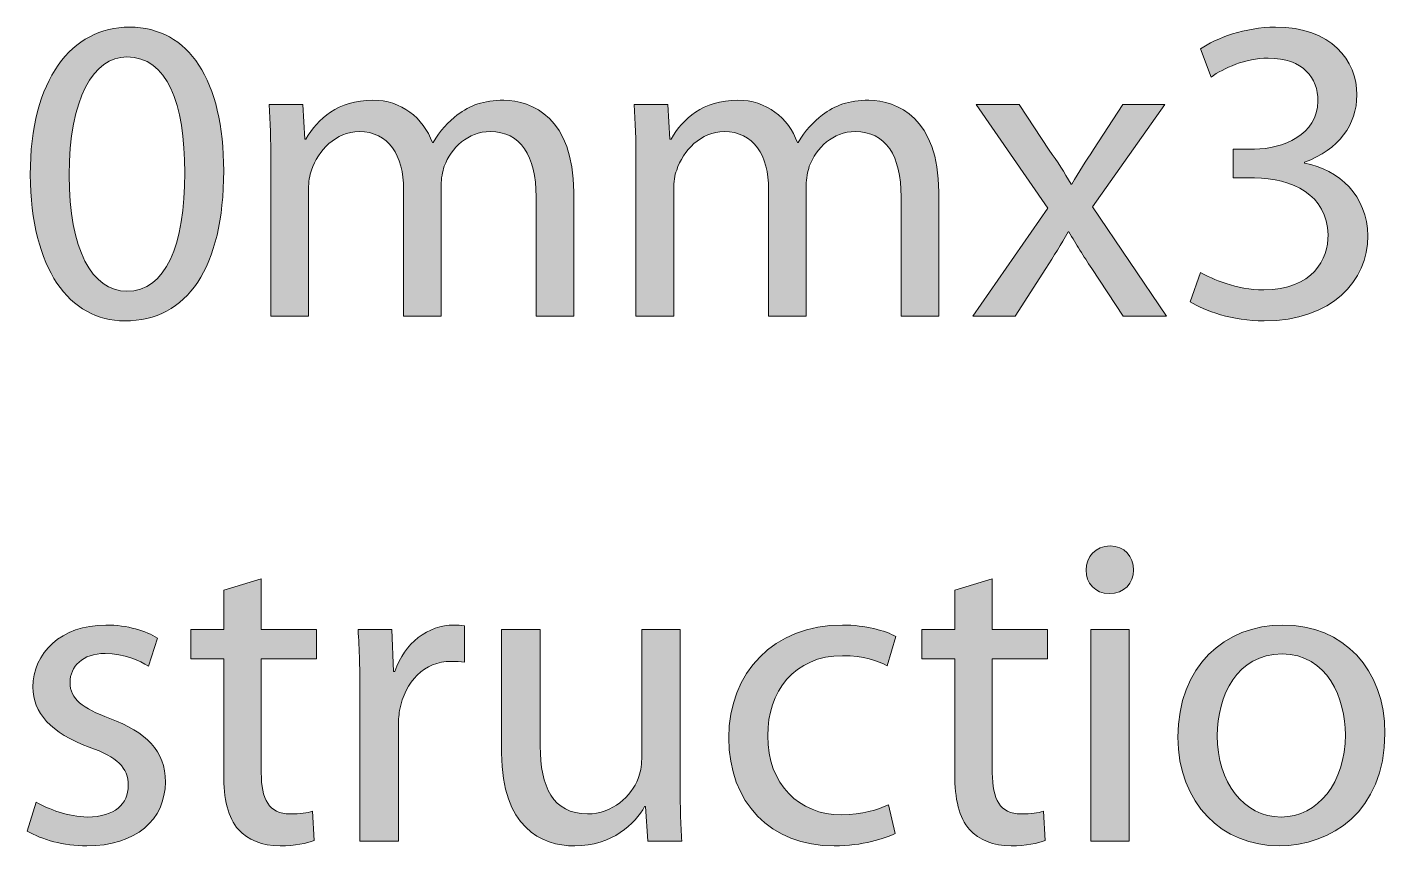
# Model space of a CAD drawing. Header units: inches. Extents: x 108 to 408, y -440 to -140.
# Drawn here: x 232.25 to 243.19, y -157.73 to -151.13 of the extents above; entities that cross this region are included whole.
import ezdxf

# ---------------------------------------------------------------- set-up
doc = ezdxf.new("R2010")
doc.units = ezdxf.units.IN
doc.header["$MEASUREMENT"] = 0
doc.layers.add('Layer 1', color=7, linetype='Continuous')

# ---------------------------------------------------------------- blocks, each defined once
blk = doc.blocks.new('block 15')
at = {"layer": 'Layer 1'}
h = blk.add_hatch(color=250, dxfattribs=at)
h.dxf.hatch_style = 2
edge = h.paths.add_edge_path()
edge.add_spline(control_points=[(233.833, -152.288), (233.833, -153.067), (233.54, -153.497), (233.036, -153.497), (232.588, -153.497), (232.281, -153.078), (232.274, -152.319), (232.274, -151.547), (232.609, -151.128), (233.075, -151.128), (233.554, -151.128), (233.833, -151.558), (233.833, -152.288)], knot_values=[0, 0, 0, 0, 1, 1, 1, 2, 2, 2, 3, 3, 3, 4, 4, 4, 4], degree=3, periodic=1)
edge = h.paths.add_edge_path()
edge.add_spline(control_points=[(232.588, -152.323), (232.588, -152.919), (232.771, -153.258), (233.053, -153.258), (233.367, -153.258), (233.519, -152.887), (233.519, -152.302), (233.519, -151.738), (233.378, -151.368), (233.053, -151.368), (232.785, -151.368), (232.588, -151.699), (232.588, -152.323)], knot_values=[0, 0, 0, 0, 1, 1, 1, 2, 2, 2, 3, 3, 3, 4, 4, 4, 4], degree=3, periodic=1)
h = blk.add_hatch(color=250, dxfattribs=at)
h.dxf.hatch_style = 2
edge = h.paths.add_edge_path()
edge.add_spline(control_points=[(241.707, -153.106), (241.796, -153.159), (241.997, -153.247), (242.215, -153.247), (242.61, -153.247), (242.737, -152.996), (242.734, -152.802), (242.73, -152.482), (242.441, -152.344), (242.141, -152.344), (242.141, -152.344), (241.969, -152.344), (241.969, -152.344), (241.969, -152.344), (241.969, -152.111), (241.969, -152.111), (241.969, -152.111), (242.141, -152.111), (242.141, -152.111), (242.367, -152.111), (242.652, -151.995), (242.652, -151.724), (242.652, -151.54), (242.536, -151.378), (242.251, -151.378), (242.067, -151.378), (241.891, -151.459), (241.792, -151.53), (241.792, -151.53), (241.707, -151.304), (241.707, -151.304), (241.831, -151.216), (242.064, -151.128), (242.311, -151.128), (242.762, -151.128), (242.966, -151.396), (242.966, -151.674), (242.966, -151.914), (242.822, -152.115), (242.543, -152.218), (242.543, -152.218), (242.543, -152.224), (242.543, -152.224), (242.825, -152.277), (243.051, -152.489), (243.054, -152.81), (243.054, -153.176), (242.765, -153.497), (242.219, -153.497), (241.961, -153.497), (241.736, -153.416), (241.623, -153.342), (241.623, -153.342), (241.707, -153.106), (241.707, -153.106)], knot_values=[0, 0, 0, 0, 1, 1, 1, 2, 2, 2, 3, 3, 3, 4, 4, 4, 5, 5, 5, 6, 6, 6, 7, 7, 7, 8, 8, 8, 9, 9, 9, 10, 10, 10, 11, 11, 11, 12, 12, 12, 13, 13, 13, 14, 14, 14, 15, 15, 15, 16, 16, 16, 17, 17, 17, 18, 18, 18, 18], degree=3, periodic=1)
h = blk.add_hatch(color=250, dxfattribs=at)
h.dxf.hatch_style = 2
edge = h.paths.add_edge_path()
edge.add_spline(control_points=[(234.214, -152.214), (234.214, -152.034), (234.207, -151.893), (234.2, -151.752), (234.2, -151.752), (234.472, -151.752), (234.472, -151.752), (234.472, -151.752), (234.486, -152.03), (234.486, -152.03), (234.486, -152.03), (234.496, -152.03), (234.496, -152.03), (234.592, -151.868), (234.75, -151.717), (235.036, -151.717), (235.265, -151.717), (235.441, -151.858), (235.515, -152.059), (235.515, -152.059), (235.522, -152.059), (235.522, -152.059), (235.575, -151.96), (235.646, -151.89), (235.716, -151.836), (235.819, -151.759), (235.928, -151.717), (236.09, -151.717), (236.319, -151.717), (236.654, -151.865), (236.654, -152.457), (236.654, -152.457), (236.654, -153.458), (236.654, -153.458), (236.654, -153.458), (236.351, -153.458), (236.351, -153.458), (236.351, -153.458), (236.351, -152.496), (236.351, -152.496), (236.351, -152.164), (236.228, -151.97), (235.981, -151.97), (235.801, -151.97), (235.667, -152.101), (235.611, -152.249), (235.596, -152.295), (235.586, -152.348), (235.586, -152.404), (235.586, -152.404), (235.586, -153.458), (235.586, -153.458), (235.586, -153.458), (235.283, -153.458), (235.283, -153.458), (235.283, -153.458), (235.283, -152.436), (235.283, -152.436), (235.283, -152.164), (235.163, -151.97), (234.926, -151.97), (234.736, -151.97), (234.592, -152.126), (234.542, -152.281), (234.525, -152.323), (234.517, -152.379), (234.517, -152.432), (234.517, -152.432), (234.517, -153.458), (234.517, -153.458), (234.517, -153.458), (234.214, -153.458), (234.214, -153.458), (234.214, -153.458), (234.214, -152.214), (234.214, -152.214)], knot_values=[0, 0, 0, 0, 1, 1, 1, 2, 2, 2, 3, 3, 3, 4, 4, 4, 5, 5, 5, 6, 6, 6, 7, 7, 7, 8, 8, 8, 9, 9, 9, 10, 10, 10, 11, 11, 11, 12, 12, 12, 13, 13, 13, 14, 14, 14, 15, 15, 15, 16, 16, 16, 17, 17, 17, 18, 18, 18, 19, 19, 19, 20, 20, 20, 21, 21, 21, 22, 22, 22, 23, 23, 23, 24, 24, 24, 25, 25, 25, 25], degree=3, periodic=1)
h = blk.add_hatch(color=250, dxfattribs=at)
h.dxf.hatch_style = 2
edge = h.paths.add_edge_path()
edge.add_spline(control_points=[(237.156, -152.214), (237.156, -152.034), (237.15, -151.893), (237.142, -151.752), (237.142, -151.752), (237.414, -151.752), (237.414, -151.752), (237.414, -151.752), (237.428, -152.03), (237.428, -152.03), (237.428, -152.03), (237.439, -152.03), (237.439, -152.03), (237.534, -151.868), (237.692, -151.717), (237.978, -151.717), (238.207, -151.717), (238.384, -151.858), (238.458, -152.059), (238.458, -152.059), (238.464, -152.059), (238.464, -152.059), (238.518, -151.96), (238.588, -151.89), (238.658, -151.836), (238.761, -151.759), (238.87, -151.717), (239.032, -151.717), (239.261, -151.717), (239.596, -151.865), (239.596, -152.457), (239.596, -152.457), (239.596, -153.458), (239.596, -153.458), (239.596, -153.458), (239.293, -153.458), (239.293, -153.458), (239.293, -153.458), (239.293, -152.496), (239.293, -152.496), (239.293, -152.164), (239.17, -151.97), (238.923, -151.97), (238.743, -151.97), (238.609, -152.101), (238.553, -152.249), (238.539, -152.295), (238.528, -152.348), (238.528, -152.404), (238.528, -152.404), (238.528, -153.458), (238.528, -153.458), (238.528, -153.458), (238.225, -153.458), (238.225, -153.458), (238.225, -153.458), (238.225, -152.436), (238.225, -152.436), (238.225, -152.164), (238.105, -151.97), (237.868, -151.97), (237.678, -151.97), (237.534, -152.126), (237.484, -152.281), (237.467, -152.323), (237.46, -152.379), (237.46, -152.432), (237.46, -152.432), (237.46, -153.458), (237.46, -153.458), (237.46, -153.458), (237.156, -153.458), (237.156, -153.458), (237.156, -153.458), (237.156, -152.214), (237.156, -152.214)], knot_values=[0, 0, 0, 0, 1, 1, 1, 2, 2, 2, 3, 3, 3, 4, 4, 4, 5, 5, 5, 6, 6, 6, 7, 7, 7, 8, 8, 8, 9, 9, 9, 10, 10, 10, 11, 11, 11, 12, 12, 12, 13, 13, 13, 14, 14, 14, 15, 15, 15, 16, 16, 16, 17, 17, 17, 18, 18, 18, 19, 19, 19, 20, 20, 20, 21, 21, 21, 22, 22, 22, 23, 23, 23, 24, 24, 24, 25, 25, 25, 25], degree=3, periodic=1)
h = blk.add_hatch(color=250, dxfattribs=at)
h.dxf.hatch_style = 2
edge = h.paths.add_edge_path()
edge.add_spline(control_points=[(240.244, -151.752), (240.244, -151.752), (240.487, -152.119), (240.487, -152.119), (240.554, -152.214), (240.607, -152.298), (240.663, -152.394), (240.663, -152.394), (240.67, -152.394), (240.67, -152.394), (240.727, -152.295), (240.783, -152.207), (240.843, -152.115), (240.843, -152.115), (241.079, -151.752), (241.079, -151.752), (241.079, -151.752), (241.418, -151.752), (241.418, -151.752), (241.418, -151.752), (240.836, -152.577), (240.836, -152.577), (240.836, -152.577), (241.432, -153.458), (241.432, -153.458), (241.432, -153.458), (241.082, -153.458), (241.082, -153.458), (241.082, -153.458), (240.829, -153.074), (240.829, -153.074), (240.762, -152.975), (240.705, -152.88), (240.645, -152.778), (240.645, -152.778), (240.638, -152.778), (240.638, -152.778), (240.582, -152.88), (240.525, -152.972), (240.459, -153.074), (240.459, -153.074), (240.212, -153.458), (240.212, -153.458), (240.212, -153.458), (239.87, -153.458), (239.87, -153.458), (239.87, -153.458), (240.476, -152.588), (240.476, -152.588), (240.476, -152.588), (239.898, -151.752), (239.898, -151.752), (239.898, -151.752), (240.244, -151.752), (240.244, -151.752)], knot_values=[0, 0, 0, 0, 1, 1, 1, 2, 2, 2, 3, 3, 3, 4, 4, 4, 5, 5, 5, 6, 6, 6, 7, 7, 7, 8, 8, 8, 9, 9, 9, 10, 10, 10, 11, 11, 11, 12, 12, 12, 13, 13, 13, 14, 14, 14, 15, 15, 15, 16, 16, 16, 17, 17, 17, 18, 18, 18, 18], degree=3, periodic=1)
h = blk.add_hatch(color=250, dxfattribs=at)
h.dxf.hatch_style = 2
edge = h.paths.add_edge_path()
edge.add_spline(control_points=[(241.167, -155.506), (241.167, -155.612), (241.093, -155.696), (240.97, -155.696), (240.857, -155.696), (240.783, -155.612), (240.783, -155.506), (240.783, -155.4), (240.861, -155.312), (240.977, -155.312), (241.09, -155.312), (241.167, -155.396), (241.167, -155.506)], knot_values=[0, 0, 0, 0, 1, 1, 1, 2, 2, 2, 3, 3, 3, 4, 4, 4, 4], degree=3, periodic=1)
h.paths.add_polyline_path([(240.822, -157.692), (240.822, -155.985), (241.132, -155.985), (241.132, -157.692)])
h = blk.add_hatch(color=250, dxfattribs=at)
h.dxf.hatch_style = 2
edge = h.paths.add_edge_path()
edge.add_spline(control_points=[(234.136, -155.576), (234.136, -155.576), (234.136, -155.985), (234.136, -155.985), (234.136, -155.985), (234.58, -155.985), (234.58, -155.985), (234.58, -155.985), (234.58, -156.221), (234.58, -156.221), (234.58, -156.221), (234.136, -156.221), (234.136, -156.221), (234.136, -156.221), (234.136, -157.142), (234.136, -157.142), (234.136, -157.353), (234.196, -157.473), (234.369, -157.473), (234.454, -157.473), (234.503, -157.466), (234.549, -157.452), (234.549, -157.452), (234.563, -157.688), (234.563, -157.688), (234.503, -157.709), (234.408, -157.731), (234.288, -157.731), (234.143, -157.731), (234.027, -157.681), (233.953, -157.6), (233.868, -157.505), (233.833, -157.353), (233.833, -157.152), (233.833, -157.152), (233.833, -156.221), (233.833, -156.221), (233.833, -156.221), (233.569, -156.221), (233.569, -156.221), (233.569, -156.221), (233.569, -155.985), (233.569, -155.985), (233.569, -155.985), (233.833, -155.985), (233.833, -155.985), (233.833, -155.985), (233.833, -155.668), (233.833, -155.668), (233.833, -155.668), (234.136, -155.576), (234.136, -155.576)], knot_values=[0, 0, 0, 0, 1, 1, 1, 2, 2, 2, 3, 3, 3, 4, 4, 4, 5, 5, 5, 6, 6, 6, 7, 7, 7, 8, 8, 8, 9, 9, 9, 10, 10, 10, 11, 11, 11, 12, 12, 12, 13, 13, 13, 14, 14, 14, 15, 15, 15, 16, 16, 16, 17, 17, 17, 17], degree=3, periodic=1)
h = blk.add_hatch(color=250, dxfattribs=at)
h.dxf.hatch_style = 2
edge = h.paths.add_edge_path()
edge.add_spline(control_points=[(240.028, -155.576), (240.028, -155.576), (240.028, -155.985), (240.028, -155.985), (240.028, -155.985), (240.472, -155.985), (240.472, -155.985), (240.472, -155.985), (240.472, -156.221), (240.472, -156.221), (240.472, -156.221), (240.028, -156.221), (240.028, -156.221), (240.028, -156.221), (240.028, -157.142), (240.028, -157.142), (240.028, -157.353), (240.088, -157.473), (240.26, -157.473), (240.345, -157.473), (240.394, -157.466), (240.44, -157.452), (240.44, -157.452), (240.454, -157.688), (240.454, -157.688), (240.394, -157.709), (240.299, -157.731), (240.179, -157.731), (240.035, -157.731), (239.919, -157.681), (239.845, -157.6), (239.76, -157.505), (239.725, -157.353), (239.725, -157.152), (239.725, -157.152), (239.725, -156.221), (239.725, -156.221), (239.725, -156.221), (239.46, -156.221), (239.46, -156.221), (239.46, -156.221), (239.46, -155.985), (239.46, -155.985), (239.46, -155.985), (239.725, -155.985), (239.725, -155.985), (239.725, -155.985), (239.725, -155.668), (239.725, -155.668), (239.725, -155.668), (240.028, -155.576), (240.028, -155.576)], knot_values=[0, 0, 0, 0, 1, 1, 1, 2, 2, 2, 3, 3, 3, 4, 4, 4, 5, 5, 5, 6, 6, 6, 7, 7, 7, 8, 8, 8, 9, 9, 9, 10, 10, 10, 11, 11, 11, 12, 12, 12, 13, 13, 13, 14, 14, 14, 15, 15, 15, 16, 16, 16, 17, 17, 17, 17], degree=3, periodic=1)
h = blk.add_hatch(color=250, dxfattribs=at)
h.dxf.hatch_style = 2
edge = h.paths.add_edge_path()
edge.add_spline(control_points=[(232.323, -157.378), (232.419, -157.434), (232.581, -157.498), (232.736, -157.498), (232.958, -157.498), (233.064, -157.389), (233.064, -157.244), (233.064, -157.096), (232.976, -157.018), (232.75, -156.934), (232.44, -156.821), (232.295, -156.655), (232.295, -156.451), (232.295, -156.176), (232.521, -155.95), (232.884, -155.95), (233.057, -155.95), (233.208, -155.996), (233.3, -156.056), (233.3, -156.056), (233.226, -156.281), (233.226, -156.281), (233.159, -156.239), (233.036, -156.179), (232.877, -156.179), (232.694, -156.179), (232.595, -156.285), (232.595, -156.412), (232.595, -156.553), (232.694, -156.617), (232.916, -156.704), (233.208, -156.814), (233.363, -156.962), (233.363, -157.216), (233.363, -157.519), (233.127, -157.731), (232.729, -157.731), (232.542, -157.731), (232.369, -157.681), (232.249, -157.611), (232.249, -157.611), (232.323, -157.378), (232.323, -157.378)], knot_values=[0, 0, 0, 0, 1, 1, 1, 2, 2, 2, 3, 3, 3, 4, 4, 4, 5, 5, 5, 6, 6, 6, 7, 7, 7, 8, 8, 8, 9, 9, 9, 10, 10, 10, 11, 11, 11, 12, 12, 12, 13, 13, 13, 14, 14, 14, 14], degree=3, periodic=1)
h = blk.add_hatch(color=250, dxfattribs=at)
h.dxf.hatch_style = 2
edge = h.paths.add_edge_path()
edge.add_spline(control_points=[(234.931, -156.518), (234.931, -156.317), (234.927, -156.144), (234.916, -155.985), (234.916, -155.985), (235.188, -155.985), (235.188, -155.985), (235.188, -155.985), (235.202, -156.324), (235.202, -156.324), (235.202, -156.324), (235.213, -156.324), (235.213, -156.324), (235.29, -156.095), (235.481, -155.95), (235.689, -155.95), (235.72, -155.95), (235.745, -155.953), (235.773, -155.957), (235.773, -155.957), (235.773, -156.25), (235.773, -156.25), (235.741, -156.243), (235.71, -156.243), (235.667, -156.243), (235.449, -156.243), (235.294, -156.405), (235.251, -156.638), (235.244, -156.68), (235.241, -156.733), (235.241, -156.782), (235.241, -156.782), (235.241, -157.692), (235.241, -157.692), (235.241, -157.692), (234.931, -157.692), (234.931, -157.692), (234.931, -157.692), (234.931, -156.518), (234.931, -156.518)], knot_values=[0, 0, 0, 0, 1, 1, 1, 2, 2, 2, 3, 3, 3, 4, 4, 4, 5, 5, 5, 6, 6, 6, 7, 7, 7, 8, 8, 8, 9, 9, 9, 10, 10, 10, 11, 11, 11, 12, 12, 12, 13, 13, 13, 13], degree=3, periodic=1)
h = blk.add_hatch(color=250, dxfattribs=at)
h.dxf.hatch_style = 2
edge = h.paths.add_edge_path()
edge.add_spline(control_points=[(237.512, -157.223), (237.512, -157.403), (237.515, -157.558), (237.526, -157.692), (237.526, -157.692), (237.251, -157.692), (237.251, -157.692), (237.251, -157.692), (237.234, -157.413), (237.234, -157.413), (237.234, -157.413), (237.226, -157.413), (237.226, -157.413), (237.149, -157.551), (236.966, -157.731), (236.662, -157.731), (236.394, -157.731), (236.073, -157.579), (236.073, -156.983), (236.073, -156.983), (236.073, -155.985), (236.073, -155.985), (236.073, -155.985), (236.384, -155.985), (236.384, -155.985), (236.384, -155.985), (236.384, -156.927), (236.384, -156.927), (236.384, -157.251), (236.486, -157.473), (236.764, -157.473), (236.972, -157.473), (237.117, -157.329), (237.174, -157.187), (237.191, -157.145), (237.202, -157.089), (237.202, -157.029), (237.202, -157.029), (237.202, -155.985), (237.202, -155.985), (237.202, -155.985), (237.512, -155.985), (237.512, -155.985), (237.512, -155.985), (237.512, -157.223), (237.512, -157.223)], knot_values=[0, 0, 0, 0, 1, 1, 1, 2, 2, 2, 3, 3, 3, 4, 4, 4, 5, 5, 5, 6, 6, 6, 7, 7, 7, 8, 8, 8, 9, 9, 9, 10, 10, 10, 11, 11, 11, 12, 12, 12, 13, 13, 13, 14, 14, 14, 15, 15, 15, 15], degree=3, periodic=1)
h = blk.add_hatch(color=250, dxfattribs=at)
h.dxf.hatch_style = 2
edge = h.paths.add_edge_path()
edge.add_spline(control_points=[(239.244, -157.632), (239.163, -157.671), (238.983, -157.731), (238.754, -157.731), (238.239, -157.731), (237.904, -157.381), (237.904, -156.86), (237.904, -156.334), (238.264, -155.95), (238.821, -155.95), (239.004, -155.95), (239.167, -155.996), (239.251, -156.042), (239.251, -156.042), (239.181, -156.278), (239.181, -156.278), (239.107, -156.239), (238.99, -156.197), (238.821, -156.197), (238.43, -156.197), (238.218, -156.489), (238.218, -156.842), (238.218, -157.237), (238.472, -157.48), (238.81, -157.48), (238.987, -157.48), (239.103, -157.438), (239.191, -157.399), (239.191, -157.399), (239.244, -157.632), (239.244, -157.632)], knot_values=[0, 0, 0, 0, 1, 1, 1, 2, 2, 2, 3, 3, 3, 4, 4, 4, 5, 5, 5, 6, 6, 6, 7, 7, 7, 8, 8, 8, 9, 9, 9, 10, 10, 10, 10], degree=3, periodic=1)
h = blk.add_hatch(color=250, dxfattribs=at)
h.dxf.hatch_style = 2
edge = h.paths.add_edge_path()
edge.add_spline(control_points=[(243.192, -156.824), (243.192, -157.455), (242.751, -157.731), (242.342, -157.731), (241.883, -157.731), (241.524, -157.392), (241.524, -156.853), (241.524, -156.285), (241.901, -155.95), (242.37, -155.95), (242.86, -155.95), (243.192, -156.306), (243.192, -156.824)], knot_values=[0, 0, 0, 0, 1, 1, 1, 2, 2, 2, 3, 3, 3, 4, 4, 4, 4], degree=3, periodic=1)
edge = h.paths.add_edge_path()
edge.add_spline(control_points=[(241.841, -156.842), (241.841, -157.216), (242.053, -157.498), (242.356, -157.498), (242.652, -157.498), (242.874, -157.219), (242.874, -156.835), (242.874, -156.546), (242.73, -156.183), (242.363, -156.183), (242, -156.183), (241.841, -156.521), (241.841, -156.842)], knot_values=[0, 0, 0, 0, 1, 1, 1, 2, 2, 2, 3, 3, 3, 4, 4, 4, 4], degree=3, periodic=1)
at = {"layer": 'Layer 1', "lineweight": 0}
blk.add_lwpolyline([(240.822, -157.692), (240.822, -155.985), (241.132, -155.985), (241.132, -157.692), (240.822, -157.692)], dxfattribs=at)
for points, knots in [([(233.833, -152.288), (233.833, -153.067), (233.54, -153.497), (233.036, -153.497), (232.588, -153.497), (232.281, -153.078), (232.274, -152.319), (232.274, -151.547), (232.609, -151.128), (233.075, -151.128), (233.554, -151.128), (233.833, -151.558), (233.833, -152.288)], [0, 0, 0, 0, 1, 1, 1, 2, 2, 2, 3, 3, 3, 4, 4, 4, 4]), ([(241.707, -153.106), (241.796, -153.159), (241.997, -153.247), (242.215, -153.247), (242.61, -153.247), (242.737, -152.996), (242.734, -152.802), (242.73, -152.482), (242.441, -152.344), (242.141, -152.344), (242.141, -152.344), (241.969, -152.344), (241.969, -152.344), (241.969, -152.344), (241.969, -152.111), (241.969, -152.111), (241.969, -152.111), (242.141, -152.111), (242.141, -152.111), (242.367, -152.111), (242.652, -151.995), (242.652, -151.724), (242.652, -151.54), (242.536, -151.378), (242.251, -151.378), (242.067, -151.378), (241.891, -151.459), (241.792, -151.53), (241.792, -151.53), (241.707, -151.304), (241.707, -151.304), (241.831, -151.216), (242.064, -151.128), (242.311, -151.128), (242.762, -151.128), (242.966, -151.396), (242.966, -151.674), (242.966, -151.914), (242.822, -152.115), (242.543, -152.218), (242.543, -152.218), (242.543, -152.224), (242.543, -152.224), (242.825, -152.277), (243.051, -152.489), (243.054, -152.81), (243.054, -153.176), (242.765, -153.497), (242.219, -153.497), (241.961, -153.497), (241.736, -153.416), (241.623, -153.342), (241.623, -153.342), (241.707, -153.106), (241.707, -153.106)], [0, 0, 0, 0, 1, 1, 1, 2, 2, 2, 3, 3, 3, 4, 4, 4, 5, 5, 5, 6, 6, 6, 7, 7, 7, 8, 8, 8, 9, 9, 9, 10, 10, 10, 11, 11, 11, 12, 12, 12, 13, 13, 13, 14, 14, 14, 15, 15, 15, 16, 16, 16, 17, 17, 17, 18, 18, 18, 18]), ([(232.588, -152.323), (232.588, -152.919), (232.771, -153.258), (233.053, -153.258), (233.367, -153.258), (233.519, -152.887), (233.519, -152.302), (233.519, -151.738), (233.378, -151.368), (233.053, -151.368), (232.785, -151.368), (232.588, -151.699), (232.588, -152.323)], [0, 0, 0, 0, 1, 1, 1, 2, 2, 2, 3, 3, 3, 4, 4, 4, 4]), ([(234.214, -152.214), (234.214, -152.034), (234.207, -151.893), (234.2, -151.752), (234.2, -151.752), (234.472, -151.752), (234.472, -151.752), (234.472, -151.752), (234.486, -152.03), (234.486, -152.03), (234.486, -152.03), (234.496, -152.03), (234.496, -152.03), (234.592, -151.868), (234.75, -151.717), (235.036, -151.717), (235.265, -151.717), (235.441, -151.858), (235.515, -152.059), (235.515, -152.059), (235.522, -152.059), (235.522, -152.059), (235.575, -151.96), (235.646, -151.89), (235.716, -151.836), (235.819, -151.759), (235.928, -151.717), (236.09, -151.717), (236.319, -151.717), (236.654, -151.865), (236.654, -152.457), (236.654, -152.457), (236.654, -153.458), (236.654, -153.458), (236.654, -153.458), (236.351, -153.458), (236.351, -153.458), (236.351, -153.458), (236.351, -152.496), (236.351, -152.496), (236.351, -152.164), (236.228, -151.97), (235.981, -151.97), (235.801, -151.97), (235.667, -152.101), (235.611, -152.249), (235.596, -152.295), (235.586, -152.348), (235.586, -152.404), (235.586, -152.404), (235.586, -153.458), (235.586, -153.458), (235.586, -153.458), (235.283, -153.458), (235.283, -153.458), (235.283, -153.458), (235.283, -152.436), (235.283, -152.436), (235.283, -152.164), (235.163, -151.97), (234.926, -151.97), (234.736, -151.97), (234.592, -152.126), (234.542, -152.281), (234.525, -152.323), (234.517, -152.379), (234.517, -152.432), (234.517, -152.432), (234.517, -153.458), (234.517, -153.458), (234.517, -153.458), (234.214, -153.458), (234.214, -153.458), (234.214, -153.458), (234.214, -152.214), (234.214, -152.214)], [0, 0, 0, 0, 1, 1, 1, 2, 2, 2, 3, 3, 3, 4, 4, 4, 5, 5, 5, 6, 6, 6, 7, 7, 7, 8, 8, 8, 9, 9, 9, 10, 10, 10, 11, 11, 11, 12, 12, 12, 13, 13, 13, 14, 14, 14, 15, 15, 15, 16, 16, 16, 17, 17, 17, 18, 18, 18, 19, 19, 19, 20, 20, 20, 21, 21, 21, 22, 22, 22, 23, 23, 23, 24, 24, 24, 25, 25, 25, 25]), ([(237.156, -152.214), (237.156, -152.034), (237.15, -151.893), (237.142, -151.752), (237.142, -151.752), (237.414, -151.752), (237.414, -151.752), (237.414, -151.752), (237.428, -152.03), (237.428, -152.03), (237.428, -152.03), (237.439, -152.03), (237.439, -152.03), (237.534, -151.868), (237.692, -151.717), (237.978, -151.717), (238.207, -151.717), (238.384, -151.858), (238.458, -152.059), (238.458, -152.059), (238.464, -152.059), (238.464, -152.059), (238.518, -151.96), (238.588, -151.89), (238.658, -151.836), (238.761, -151.759), (238.87, -151.717), (239.032, -151.717), (239.261, -151.717), (239.596, -151.865), (239.596, -152.457), (239.596, -152.457), (239.596, -153.458), (239.596, -153.458), (239.596, -153.458), (239.293, -153.458), (239.293, -153.458), (239.293, -153.458), (239.293, -152.496), (239.293, -152.496), (239.293, -152.164), (239.17, -151.97), (238.923, -151.97), (238.743, -151.97), (238.609, -152.101), (238.553, -152.249), (238.539, -152.295), (238.528, -152.348), (238.528, -152.404), (238.528, -152.404), (238.528, -153.458), (238.528, -153.458), (238.528, -153.458), (238.225, -153.458), (238.225, -153.458), (238.225, -153.458), (238.225, -152.436), (238.225, -152.436), (238.225, -152.164), (238.105, -151.97), (237.868, -151.97), (237.678, -151.97), (237.534, -152.126), (237.484, -152.281), (237.467, -152.323), (237.46, -152.379), (237.46, -152.432), (237.46, -152.432), (237.46, -153.458), (237.46, -153.458), (237.46, -153.458), (237.156, -153.458), (237.156, -153.458), (237.156, -153.458), (237.156, -152.214), (237.156, -152.214)], [0, 0, 0, 0, 1, 1, 1, 2, 2, 2, 3, 3, 3, 4, 4, 4, 5, 5, 5, 6, 6, 6, 7, 7, 7, 8, 8, 8, 9, 9, 9, 10, 10, 10, 11, 11, 11, 12, 12, 12, 13, 13, 13, 14, 14, 14, 15, 15, 15, 16, 16, 16, 17, 17, 17, 18, 18, 18, 19, 19, 19, 20, 20, 20, 21, 21, 21, 22, 22, 22, 23, 23, 23, 24, 24, 24, 25, 25, 25, 25]), ([(240.244, -151.752), (240.244, -151.752), (240.487, -152.119), (240.487, -152.119), (240.554, -152.214), (240.607, -152.298), (240.663, -152.394), (240.663, -152.394), (240.67, -152.394), (240.67, -152.394), (240.727, -152.295), (240.783, -152.207), (240.843, -152.115), (240.843, -152.115), (241.079, -151.752), (241.079, -151.752), (241.079, -151.752), (241.418, -151.752), (241.418, -151.752), (241.418, -151.752), (240.836, -152.577), (240.836, -152.577), (240.836, -152.577), (241.432, -153.458), (241.432, -153.458), (241.432, -153.458), (241.082, -153.458), (241.082, -153.458), (241.082, -153.458), (240.829, -153.074), (240.829, -153.074), (240.762, -152.975), (240.705, -152.88), (240.645, -152.778), (240.645, -152.778), (240.638, -152.778), (240.638, -152.778), (240.582, -152.88), (240.525, -152.972), (240.459, -153.074), (240.459, -153.074), (240.212, -153.458), (240.212, -153.458), (240.212, -153.458), (239.87, -153.458), (239.87, -153.458), (239.87, -153.458), (240.476, -152.588), (240.476, -152.588), (240.476, -152.588), (239.898, -151.752), (239.898, -151.752), (239.898, -151.752), (240.244, -151.752), (240.244, -151.752)], [0, 0, 0, 0, 1, 1, 1, 2, 2, 2, 3, 3, 3, 4, 4, 4, 5, 5, 5, 6, 6, 6, 7, 7, 7, 8, 8, 8, 9, 9, 9, 10, 10, 10, 11, 11, 11, 12, 12, 12, 13, 13, 13, 14, 14, 14, 15, 15, 15, 16, 16, 16, 17, 17, 17, 18, 18, 18, 18]), ([(241.167, -155.506), (241.167, -155.612), (241.093, -155.696), (240.97, -155.696), (240.857, -155.696), (240.783, -155.612), (240.783, -155.506), (240.783, -155.4), (240.861, -155.312), (240.977, -155.312), (241.09, -155.312), (241.167, -155.396), (241.167, -155.506)], [0, 0, 0, 0, 1, 1, 1, 2, 2, 2, 3, 3, 3, 4, 4, 4, 4]), ([(234.136, -155.576), (234.136, -155.576), (234.136, -155.985), (234.136, -155.985), (234.136, -155.985), (234.58, -155.985), (234.58, -155.985), (234.58, -155.985), (234.58, -156.221), (234.58, -156.221), (234.58, -156.221), (234.136, -156.221), (234.136, -156.221), (234.136, -156.221), (234.136, -157.142), (234.136, -157.142), (234.136, -157.353), (234.196, -157.473), (234.369, -157.473), (234.454, -157.473), (234.503, -157.466), (234.549, -157.452), (234.549, -157.452), (234.563, -157.688), (234.563, -157.688), (234.503, -157.709), (234.408, -157.731), (234.288, -157.731), (234.143, -157.731), (234.027, -157.681), (233.953, -157.6), (233.868, -157.505), (233.833, -157.353), (233.833, -157.152), (233.833, -157.152), (233.833, -156.221), (233.833, -156.221), (233.833, -156.221), (233.569, -156.221), (233.569, -156.221), (233.569, -156.221), (233.569, -155.985), (233.569, -155.985), (233.569, -155.985), (233.833, -155.985), (233.833, -155.985), (233.833, -155.985), (233.833, -155.668), (233.833, -155.668), (233.833, -155.668), (234.136, -155.576), (234.136, -155.576)], [0, 0, 0, 0, 1, 1, 1, 2, 2, 2, 3, 3, 3, 4, 4, 4, 5, 5, 5, 6, 6, 6, 7, 7, 7, 8, 8, 8, 9, 9, 9, 10, 10, 10, 11, 11, 11, 12, 12, 12, 13, 13, 13, 14, 14, 14, 15, 15, 15, 16, 16, 16, 17, 17, 17, 17]), ([(240.028, -155.576), (240.028, -155.576), (240.028, -155.985), (240.028, -155.985), (240.028, -155.985), (240.472, -155.985), (240.472, -155.985), (240.472, -155.985), (240.472, -156.221), (240.472, -156.221), (240.472, -156.221), (240.028, -156.221), (240.028, -156.221), (240.028, -156.221), (240.028, -157.142), (240.028, -157.142), (240.028, -157.353), (240.088, -157.473), (240.26, -157.473), (240.345, -157.473), (240.394, -157.466), (240.44, -157.452), (240.44, -157.452), (240.454, -157.688), (240.454, -157.688), (240.394, -157.709), (240.299, -157.731), (240.179, -157.731), (240.035, -157.731), (239.919, -157.681), (239.845, -157.6), (239.76, -157.505), (239.725, -157.353), (239.725, -157.152), (239.725, -157.152), (239.725, -156.221), (239.725, -156.221), (239.725, -156.221), (239.46, -156.221), (239.46, -156.221), (239.46, -156.221), (239.46, -155.985), (239.46, -155.985), (239.46, -155.985), (239.725, -155.985), (239.725, -155.985), (239.725, -155.985), (239.725, -155.668), (239.725, -155.668), (239.725, -155.668), (240.028, -155.576), (240.028, -155.576)], [0, 0, 0, 0, 1, 1, 1, 2, 2, 2, 3, 3, 3, 4, 4, 4, 5, 5, 5, 6, 6, 6, 7, 7, 7, 8, 8, 8, 9, 9, 9, 10, 10, 10, 11, 11, 11, 12, 12, 12, 13, 13, 13, 14, 14, 14, 15, 15, 15, 16, 16, 16, 17, 17, 17, 17]), ([(232.323, -157.378), (232.419, -157.434), (232.581, -157.498), (232.736, -157.498), (232.958, -157.498), (233.064, -157.389), (233.064, -157.244), (233.064, -157.096), (232.976, -157.018), (232.75, -156.934), (232.44, -156.821), (232.295, -156.655), (232.295, -156.451), (232.295, -156.176), (232.521, -155.95), (232.884, -155.95), (233.057, -155.95), (233.208, -155.996), (233.3, -156.056), (233.3, -156.056), (233.226, -156.281), (233.226, -156.281), (233.159, -156.239), (233.036, -156.179), (232.877, -156.179), (232.694, -156.179), (232.595, -156.285), (232.595, -156.412), (232.595, -156.553), (232.694, -156.617), (232.916, -156.704), (233.208, -156.814), (233.363, -156.962), (233.363, -157.216), (233.363, -157.519), (233.127, -157.731), (232.729, -157.731), (232.542, -157.731), (232.369, -157.681), (232.249, -157.611), (232.249, -157.611), (232.323, -157.378), (232.323, -157.378)], [0, 0, 0, 0, 1, 1, 1, 2, 2, 2, 3, 3, 3, 4, 4, 4, 5, 5, 5, 6, 6, 6, 7, 7, 7, 8, 8, 8, 9, 9, 9, 10, 10, 10, 11, 11, 11, 12, 12, 12, 13, 13, 13, 14, 14, 14, 14]), ([(234.931, -156.518), (234.931, -156.317), (234.927, -156.144), (234.916, -155.985), (234.916, -155.985), (235.188, -155.985), (235.188, -155.985), (235.188, -155.985), (235.202, -156.324), (235.202, -156.324), (235.202, -156.324), (235.213, -156.324), (235.213, -156.324), (235.29, -156.095), (235.481, -155.95), (235.689, -155.95), (235.72, -155.95), (235.745, -155.953), (235.773, -155.957), (235.773, -155.957), (235.773, -156.25), (235.773, -156.25), (235.741, -156.243), (235.71, -156.243), (235.667, -156.243), (235.449, -156.243), (235.294, -156.405), (235.251, -156.638), (235.244, -156.68), (235.241, -156.733), (235.241, -156.782), (235.241, -156.782), (235.241, -157.692), (235.241, -157.692), (235.241, -157.692), (234.931, -157.692), (234.931, -157.692), (234.931, -157.692), (234.931, -156.518), (234.931, -156.518)], [0, 0, 0, 0, 1, 1, 1, 2, 2, 2, 3, 3, 3, 4, 4, 4, 5, 5, 5, 6, 6, 6, 7, 7, 7, 8, 8, 8, 9, 9, 9, 10, 10, 10, 11, 11, 11, 12, 12, 12, 13, 13, 13, 13]), ([(237.512, -157.223), (237.512, -157.403), (237.515, -157.558), (237.526, -157.692), (237.526, -157.692), (237.251, -157.692), (237.251, -157.692), (237.251, -157.692), (237.234, -157.413), (237.234, -157.413), (237.234, -157.413), (237.226, -157.413), (237.226, -157.413), (237.149, -157.551), (236.966, -157.731), (236.662, -157.731), (236.394, -157.731), (236.073, -157.579), (236.073, -156.983), (236.073, -156.983), (236.073, -155.985), (236.073, -155.985), (236.073, -155.985), (236.384, -155.985), (236.384, -155.985), (236.384, -155.985), (236.384, -156.927), (236.384, -156.927), (236.384, -157.251), (236.486, -157.473), (236.764, -157.473), (236.972, -157.473), (237.117, -157.329), (237.174, -157.187), (237.191, -157.145), (237.202, -157.089), (237.202, -157.029), (237.202, -157.029), (237.202, -155.985), (237.202, -155.985), (237.202, -155.985), (237.512, -155.985), (237.512, -155.985), (237.512, -155.985), (237.512, -157.223), (237.512, -157.223)], [0, 0, 0, 0, 1, 1, 1, 2, 2, 2, 3, 3, 3, 4, 4, 4, 5, 5, 5, 6, 6, 6, 7, 7, 7, 8, 8, 8, 9, 9, 9, 10, 10, 10, 11, 11, 11, 12, 12, 12, 13, 13, 13, 14, 14, 14, 15, 15, 15, 15]), ([(239.244, -157.632), (239.163, -157.671), (238.983, -157.731), (238.754, -157.731), (238.239, -157.731), (237.904, -157.381), (237.904, -156.86), (237.904, -156.334), (238.264, -155.95), (238.821, -155.95), (239.004, -155.95), (239.167, -155.996), (239.251, -156.042), (239.251, -156.042), (239.181, -156.278), (239.181, -156.278), (239.107, -156.239), (238.99, -156.197), (238.821, -156.197), (238.43, -156.197), (238.218, -156.489), (238.218, -156.842), (238.218, -157.237), (238.472, -157.48), (238.81, -157.48), (238.987, -157.48), (239.103, -157.438), (239.191, -157.399), (239.191, -157.399), (239.244, -157.632), (239.244, -157.632)], [0, 0, 0, 0, 1, 1, 1, 2, 2, 2, 3, 3, 3, 4, 4, 4, 5, 5, 5, 6, 6, 6, 7, 7, 7, 8, 8, 8, 9, 9, 9, 10, 10, 10, 10]), ([(243.192, -156.824), (243.192, -157.455), (242.751, -157.731), (242.342, -157.731), (241.883, -157.731), (241.524, -157.392), (241.524, -156.853), (241.524, -156.285), (241.901, -155.95), (242.37, -155.95), (242.86, -155.95), (243.192, -156.306), (243.192, -156.824)], [0, 0, 0, 0, 1, 1, 1, 2, 2, 2, 3, 3, 3, 4, 4, 4, 4]), ([(241.841, -156.842), (241.841, -157.216), (242.053, -157.498), (242.356, -157.498), (242.652, -157.498), (242.874, -157.219), (242.874, -156.835), (242.874, -156.546), (242.73, -156.183), (242.363, -156.183), (242, -156.183), (241.841, -156.521), (241.841, -156.842)], [0, 0, 0, 0, 1, 1, 1, 2, 2, 2, 3, 3, 3, 4, 4, 4, 4])]:
    blk.add_open_spline(points, degree=3, knots=knots, dxfattribs=at)

msp = doc.modelspace()

# ---------------------------------------------------------------- block references
at = {"layer": 'Layer 1'}
msp.add_blockref('block 15', (0, 0), dxfattribs=at)

doc.saveas('drawing.dxf')
